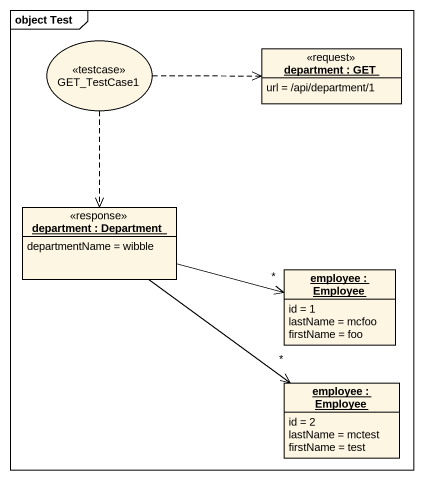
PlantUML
@startuml
mainframe object Test
allowmixing
hide circle
hide empty members
usecase GET_TestCase1 <<testcase>>
object "department : GET" as department <<request>> {
  url = /api/department/1
}
object "department : Department" as department_2 <<response>> {
  departmentName = wibble
}
object "employee : Employee" as employee {
  id = 1
  lastName = mcfoo
  firstName = foo
}
object "employee : Employee" as employee_2 {
  id = 2
  lastName = mctest
  firstName = test
}
GET_TestCase1 .right.> department
GET_TestCase1 ..> department_2
department_2 -right-> "*" employee
department_2 --> "*" employee_2
@enduml
